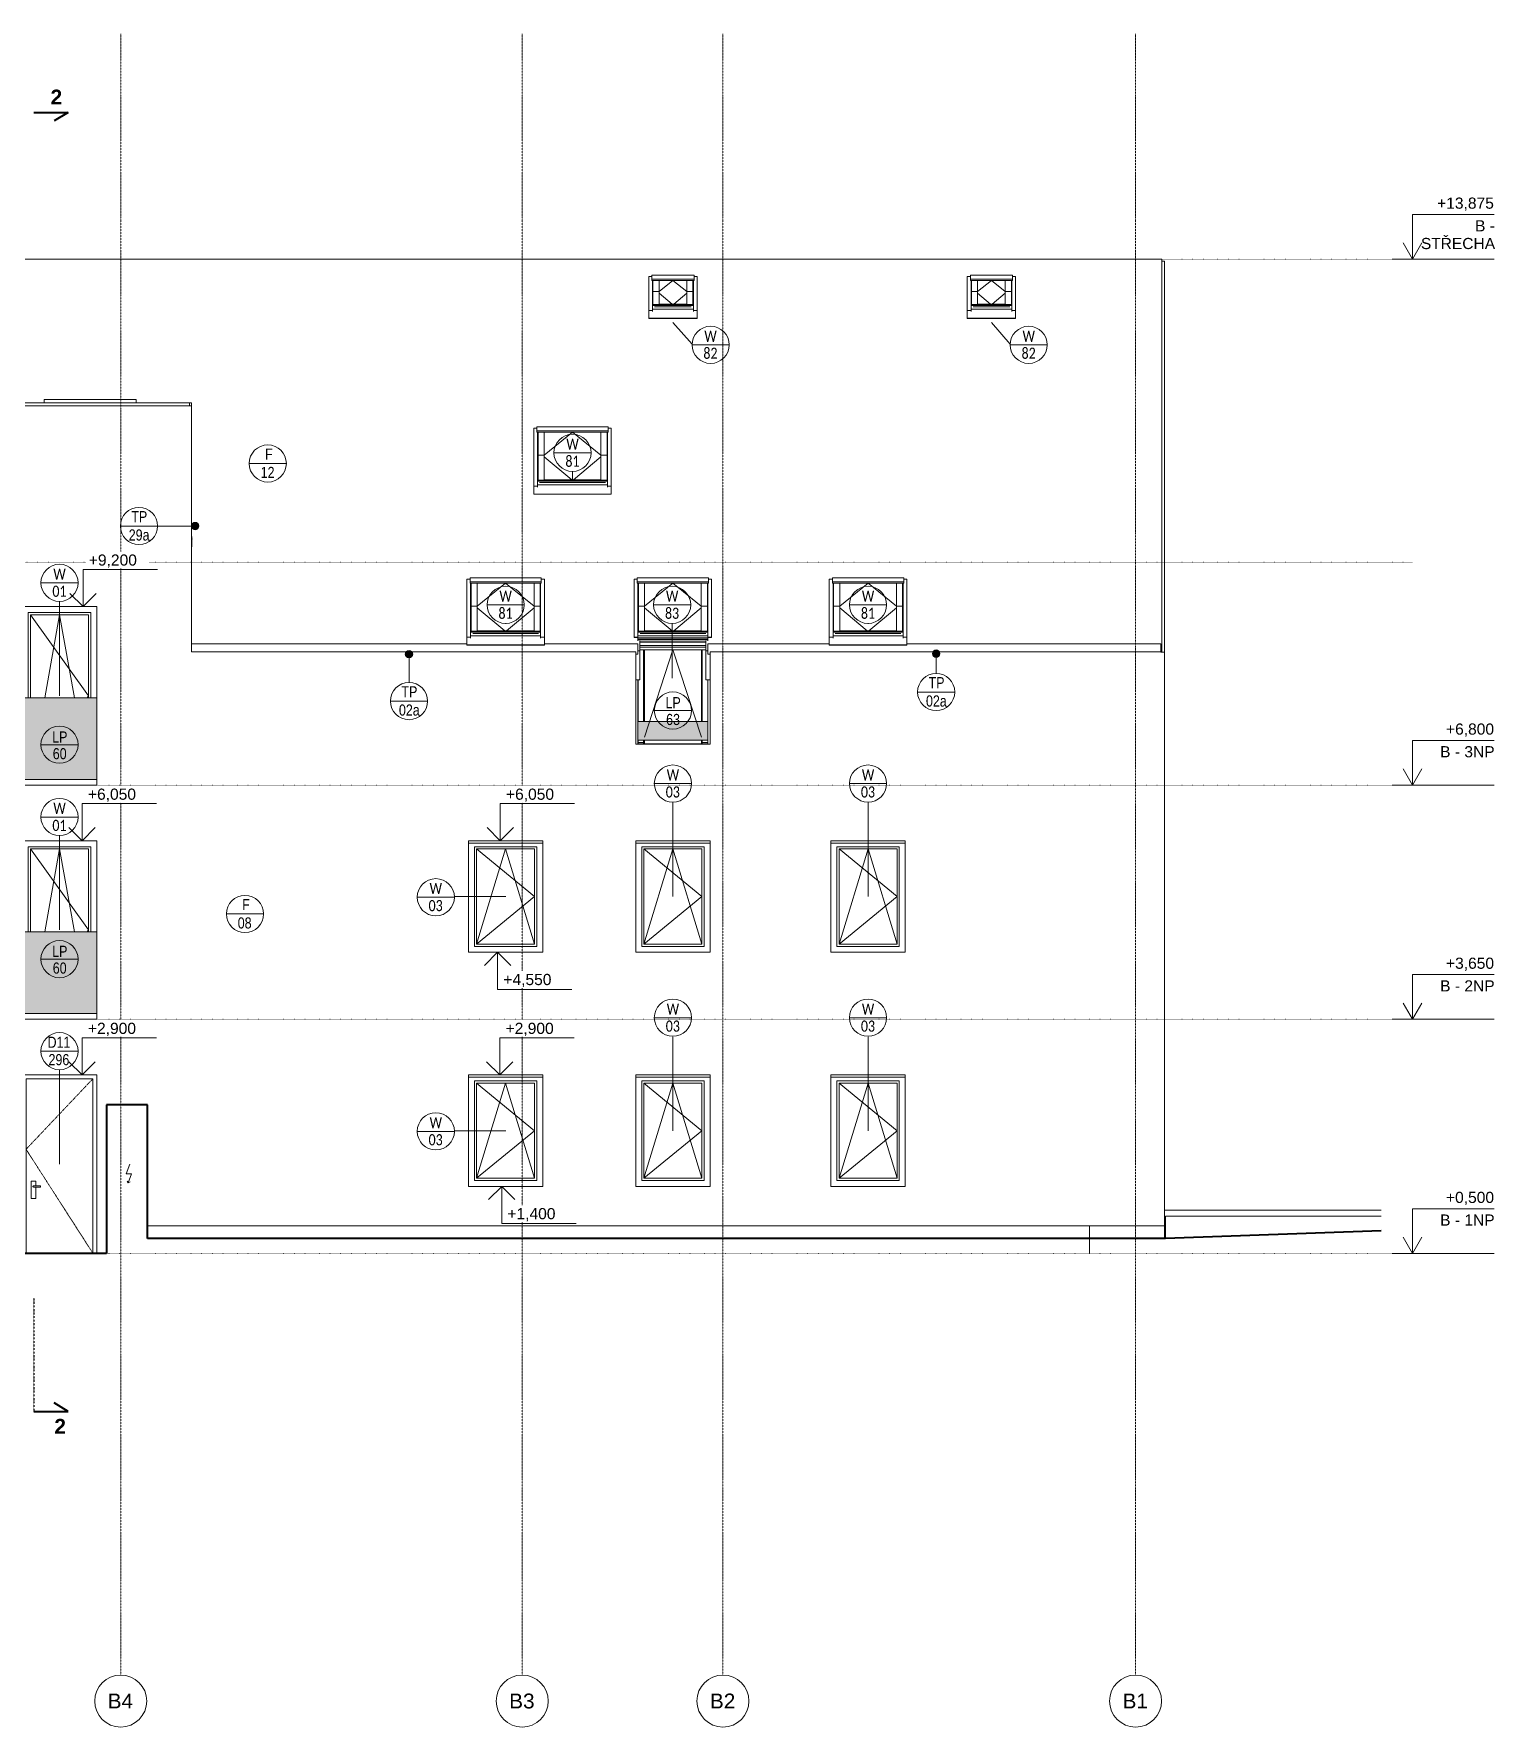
# Model space of a CAD drawing. Header units: millimetres. Extents: x -10201 to 227333, y -5874 to 72638.
# Drawn here: x 78796 to 98450, y -5873 to 16905 of the extents above; entities that cross this region are included whole.
import ezdxf

# ---------------------------------------------------------------- set-up
doc = ezdxf.new("R2010")
doc.units = ezdxf.units.MM
for name, pattern in [('HA_Dash_2mm-S1mm', [2, 1, -1]), ('HA_Dash_3mm-S1mm', [3, 2, -1]), ('HA_DashDot_10mm-S3mm', [10, 4, -3, 0, -3]), ('HA_DashDot_4mm-S1mm', [4, 2, -1, 0, -1]), ('HA_Dot-S4mm', [4, 0, -4])]:
    doc.linetypes.add(name, pattern=pattern)
for name, color, linetype, lineweight in [('A-DETL-____-THIN', 9, 'Continuous', 9), ('A-DETL-____-WIDE', 9, 'Continuous', 40), ('A-DOOR-____-IDEN', 9, 'Continuous', 9), ('A-DOOR-____-OTLN', 9, 'Continuous', 9), ('A-DOOR-FRAM-OTLN', 9, 'Continuous', 9), ('A-FLOR-____-OTLN', 9, 'Continuous', 9), ('A-FLOR-____-OVHD', 9, 'HA_DashDot_4mm-S1mm', 25), ('A-FLOR-HRAL-IDEN', 9, 'Continuous', 9), ('A-FLOR-HRAL-OTLN', 9, 'Continuous', 9), ('A-FLOR-LEVL-OTLN', 9, 'Continuous', 9), ('A-GENM-____-IDEN', 9, 'Continuous', 9), ('A-GENM-____-MCUT', 9, 'HA_Dash_3mm-S1mm', 25), ('A-GENM-____-OTLN', 9, 'Continuous', 9), ('A-GLAZ-____-IDEN', 9, 'Continuous', 9), ('A-GLAZ-____-OTLN', 9, 'Continuous', 5), ('A-ROOF-____-OTLN', 9, 'Continuous', 9), ('A-WALL-____-OTLN', 9, 'Continuous', 9), ('G-____-____-DIMS', 9, 'Continuous', 5), ('G-____-____-TEXT', 9, 'Continuous', 5), ('I-WALL-____-OTLN', 9, 'Continuous', 9), ('S-GRID-____-IDEN', 9, 'Continuous', 9), ('S-GRID-____-OTLN', 9, 'Continuous', 5)]:
    doc.layers.add(name, color=color, linetype=linetype, lineweight=lineweight)
doc.styles.add('Arial', font='arial.ttf', dxfattribs={"height": 200})
doc.styles.add('Arial_1', font='arial.ttf', dxfattribs={"height": 150})
doc.styles.add('Arial_2', font='arial.ttf', dxfattribs={"width": 0.8, "height": 150})
doc.styles.add('Arial_B', font='arialbd.ttf', dxfattribs={"height": 200})
doc.styles.add('Calibri', font='calibri.ttf', dxfattribs={"width": 0.8, "height": 150})

# ---------------------------------------------------------------- blocks, each defined once
blk = doc.blocks.new('HA_WD_SinglePanel - 1000x1500-1670803-B_pohled severní_DPS pohled')
at = {"layer": 'A-GLAZ-____-OTLN', "color": 250}
for p, q in [((2459, 1480), (2459, 2820)), ((2459, 2820), (3299, 2820)), ((2489, 2790), (2489, 1510)), ((2489, 2790), (3269, 2790)), ((2489, 1510), (2879, 2790)), ((2489, 2790), (3269, 2150)), ((2879, 2790), (3269, 1510)), ((3269, 1510), (3269, 2790)), ((3299, 2820), (3299, 1480)), ((3269, 2150), (2489, 1510)), ((3299, 1480), (2459, 1480)), ((2489, 1510), (3269, 1510))]:
    blk.add_line(p, q, dxfattribs=at)
blk = doc.blocks.new('HA_WD_SinglePanel - 1000x2400-V30-B_pohled severní_DPS pohled')
at = {"layer": 'A-GLAZ-____-OTLN', "color": 250}
for p, q in [((-8416, 4825), (-8416, 5970)), ((-8416, 5970), (-7576, 5970)), ((-8386, 5940), (-8386, 4825)), ((-8386, 5940), (-7606, 5940)), ((-8386, 5940), (-7606, 4850)), ((-8195, 4825), (-7996, 5940)), ((-7996, 5940), (-7796, 4825)), ((-7606, 4825), (-7606, 5940)), ((-7576, 5970), (-7576, 4825)), ((-7606, 4850), (-7624, 4825))]:
    blk.add_line(p, q, dxfattribs=at)
blk = doc.blocks.new('Roof-Windows_VELUX_VFE - VFE size 940x1370 _PK38__31_36-1806635-B_pohled severní_DPS pohled')
at = {"layer": 'A-GLAZ-____-OTLN', "color": 250}
for p, q in [((-216, 8779), (-216, 8781)), ((-216, 8769), (-216, 8779)), ((724, 8779), (-216, 8779)), ((-216, 8757), (-216, 8763)), ((724, 8763), (-216, 8763)), ((-216, 8754), (-216, 8757)), ((724, 8757), (-216, 8757)), ((-216, 8742), (-216, 8754)), ((724, 8754), (-216, 8754)), ((698, 8728), (-189, 8728)), ((698, 8726), (-189, 8726)), ((-189, 8724), (698, 8724)), ((698, 8676), (-189, 8676)), ((724, 8781), (724, 8779)), ((724, 8779), (724, 8769)), ((724, 8763), (724, 8757)), ((724, 8757), (724, 8754)), ((724, 8754), (724, 8742)), ((-189, 8654), (698, 8654)), ((-189, 8621), (698, 8621)), ((-140, 8621), (-140, 7654)), ((-129, 8621), (-129, 7654)), ((-129, 7445), (254, 8617)), ((638, 8617), (-129, 8617)), ((254, 8617), (638, 7445)), ((638, 7654), (638, 8621)), ((648, 7654), (648, 8621)), ((-215, 7654), (-215, 8217)), ((723, 8217), (723, 7654)), ((-215, 7374), (-215, 7404)), ((-215, 7374), (-215, 7354)), ((-140, 7374), (-215, 7374)), ((-140, 7404), (-140, 7374)), ((-140, 7374), (-140, 7354)), ((-129, 7404), (-129, 7354)), ((-129, 7356), (638, 7356)), ((638, 7354), (638, 7404)), ((648, 7374), (648, 7404)), ((648, 7374), (648, 7354)), ((723, 7374), (648, 7374)), ((723, 7404), (723, 7374)), ((723, 7374), (723, 7354))]:
    blk.add_line(p, q, dxfattribs=at)
blk = doc.blocks.new('Railing - Railing-1636953-B_pohled severní_DPS pohled')
at = {"layer": 'A-FLOR-HRAL-OTLN'}
blk.add_hatch(color=256, dxfattribs=at).paths.add_polyline_path([(-8496, 3725), (-7496, 3725), (-7496, 4825), (-8496, 4825), (-8496, 4020)])
at = {"layer": 'A-FLOR-HRAL-OTLN', "color": 7}
for p, q in [((-8496, 4825), (-7496, 4825)), ((-8496, 3725), (-7496, 3725))]:
    blk.add_line(p, q, dxfattribs=at)
blk = doc.blocks.new('Railing - Railing-1637688-B_pohled severní_DPS pohled')
at = {"layer": 'A-FLOR-HRAL-OTLN'}
blk.add_hatch(color=256, dxfattribs=at).paths.add_polyline_path([(-8496, 6875), (-7496, 6875), (-7496, 7975), (-8496, 7975), (-8496, 6917)])
at = {"layer": 'A-FLOR-HRAL-OTLN', "color": 7}
for p, q in [((-8496, 7975), (-7496, 7975)), ((-8496, 6875), (-7496, 6875))]:
    blk.add_line(p, q, dxfattribs=at)
blk = doc.blocks.new('Roof-Windows_VELUX_GLL_1061 - CK02-1808666-B_pohled severní_DPS pohled')
at = {"layer": 'A-GLAZ-____-OTLN', "color": 250}
for p, q in [((-19201, 13640), (-19243, 13640)), ((-19243, 13640), (-19243, 13183)), ((-18635, 13659), (-19201, 13659)), ((-19201, 13659), (-19201, 13606)), ((-18635, 13606), (-19201, 13606)), ((-19201, 13606), (-19201, 13588)), ((-19201, 13588), (-18635, 13588)), ((-19193, 13588), (-19193, 13269)), ((-19187, 13588), (-19187, 13438)), ((-19104, 13438), (-19104, 13588)), ((-18733, 13587), (-19104, 13587)), ((-19104, 13439), (-18918, 13587)), ((-18733, 13439), (-18918, 13587)), ((-18733, 13588), (-18733, 13438)), ((-18650, 13438), (-18650, 13588)), ((-18643, 13588), (-18643, 13269)), ((-18635, 13606), (-18635, 13659)), ((-18593, 13640), (-18635, 13640)), ((-18635, 13588), (-18635, 13606)), ((-18593, 13183), (-18593, 13640)), ((-19193, 13265), (-19193, 13269)), ((-19187, 13269), (-19193, 13269)), ((-19193, 13261), (-19193, 13265)), ((-19193, 13252), (-19193, 13261)), ((-18643, 13261), (-19193, 13261)), ((-19193, 13237), (-19193, 13252)), ((-18643, 13252), (-19193, 13252)), ((-19193, 13237), (-19193, 13229)), ((-19193, 13205), (-19193, 13229)), ((-19187, 13438), (-19104, 13438)), ((-19187, 13264), (-19187, 13438)), ((-19104, 13438), (-19187, 13438)), ((-19104, 13264), (-19187, 13264)), ((-19104, 13263), (-19187, 13263)), ((-19160, 13237), (-19160, 13229)), ((-19160, 13233), (-18676, 13233)), ((-19104, 13264), (-19104, 13438)), ((-18930, 13269), (-19104, 13416)), ((-18733, 13269), (-19104, 13269)), ((-18907, 13269), (-18733, 13416)), ((-18733, 13438), (-18650, 13438)), ((-18733, 13438), (-18733, 13264)), ((-18650, 13438), (-18733, 13438)), ((-18650, 13264), (-18733, 13264)), ((-18650, 13263), (-18733, 13263)), ((-18676, 13237), (-18676, 13229)), ((-18650, 13438), (-18650, 13264)), ((-18643, 13269), (-18650, 13269)), ((-18643, 13269), (-18643, 13265)), ((-18643, 13265), (-18643, 13261)), ((-18643, 13261), (-18643, 13252)), ((-18643, 13252), (-18643, 13237)), ((-18643, 13237), (-18643, 13229)), ((-18643, 13229), (-18643, 13205)), ((-19243, 13183), (-19193, 13183)), ((-19193, 13183), (-19243, 13183)), ((-19243, 13183), (-19243, 13079)), ((-19243, 13079), (-18593, 13079)), ((-19243, 13074), (-19243, 13079)), ((-18593, 13074), (-19243, 13074)), ((-19193, 13200), (-19193, 13205)), ((-19193, 13200), (-18643, 13200)), ((-19193, 13169), (-19193, 13200)), ((-18643, 13205), (-18643, 13200)), ((-18643, 13200), (-18643, 13169)), ((-18643, 13183), (-18593, 13183)), ((-18593, 13183), (-18643, 13183)), ((-18593, 13079), (-18593, 13183)), ((-18593, 13079), (-18593, 13074))]:
    blk.add_line(p, q, dxfattribs=at)
blk = doc.blocks.new('Roof-Windows_VELUX_GLL_1061 - PK08-1808992-B_pohled severní_DPS pohled')
at = {"layer": 'A-GLAZ-____-OTLN', "color": 250}
for p, q in [((-12187, 11618), (-13145, 11618)), ((-13145, 11618), (-13145, 11565)), ((-12187, 11565), (-12187, 11618)), ((-13145, 11599), (-13187, 11599)), ((-13187, 11599), (-13187, 10819)), ((-12187, 11565), (-13145, 11565)), ((-13145, 11565), (-13145, 11547)), ((-13145, 11547), (-12187, 11547)), ((-13137, 11547), (-13137, 10905)), ((-13130, 11547), (-13130, 11236)), ((-13047, 11236), (-13047, 11547)), ((-12284, 11546), (-13047, 11546)), ((-13047, 11237), (-12666, 11546)), ((-12284, 11237), (-12666, 11546)), ((-12284, 11547), (-12284, 11236)), ((-12201, 11236), (-12201, 11547)), ((-12195, 11547), (-12195, 10905)), ((-12145, 11599), (-12187, 11599)), ((-12187, 11547), (-12187, 11565)), ((-12145, 10819), (-12145, 11599)), ((-13130, 11236), (-13047, 11236)), ((-13130, 10901), (-13130, 11236)), ((-13047, 11236), (-13130, 11236)), ((-13047, 10901), (-13047, 11236)), ((-12677, 10905), (-13047, 11214)), ((-12654, 10905), (-12284, 11214)), ((-12284, 11236), (-12201, 11236)), ((-12284, 11236), (-12284, 10901)), ((-12201, 11236), (-12284, 11236)), ((-12201, 11236), (-12201, 10901)), ((-13187, 10819), (-13137, 10819)), ((-13137, 10819), (-13187, 10819)), ((-13187, 10819), (-13187, 10715)), ((-13187, 10715), (-12145, 10715)), ((-13187, 10711), (-13187, 10715)), ((-12145, 10711), (-13187, 10711)), ((-13137, 10901), (-13137, 10905)), ((-13130, 10905), (-13137, 10905)), ((-13137, 10898), (-13137, 10901)), ((-13137, 10889), (-13137, 10898)), ((-12195, 10898), (-13137, 10898)), ((-13137, 10873), (-13137, 10889)), ((-12195, 10889), (-13137, 10889)), ((-13137, 10873), (-13137, 10865)), ((-13137, 10842), (-13137, 10866)), ((-13137, 10837), (-13137, 10842)), ((-13137, 10837), (-12195, 10837)), ((-13137, 10806), (-13137, 10837)), ((-13047, 10901), (-13130, 10901)), ((-13047, 10900), (-13130, 10900)), ((-13104, 10873), (-13104, 10865)), ((-13104, 10870), (-12228, 10870)), ((-12284, 10905), (-13047, 10905)), ((-12201, 10901), (-12284, 10901)), ((-12201, 10900), (-12284, 10900)), ((-12228, 10873), (-12228, 10865)), ((-12195, 10905), (-12201, 10905)), ((-12195, 10905), (-12195, 10901)), ((-12195, 10901), (-12195, 10898)), ((-12195, 10898), (-12195, 10889)), ((-12195, 10889), (-12195, 10873)), ((-12195, 10873), (-12195, 10865)), ((-12195, 10866), (-12195, 10842)), ((-12195, 10842), (-12195, 10837)), ((-12195, 10837), (-12195, 10806)), ((-12195, 10819), (-12145, 10819)), ((-12145, 10819), (-12195, 10819)), ((-12145, 10715), (-12145, 10819)), ((-12145, 10715), (-12145, 10711))]:
    blk.add_line(p, q, dxfattribs=at)
blk = doc.blocks.new('Roof-Windows_VELUX_GLL_1061 - PK08-V32-B_pohled severní_DPS pohled')
at = {"layer": 'A-GLAZ-____-OTLN', "color": 250}
for p, q in [((-12825, 9568), (-12867, 9568)), ((-12867, 9568), (-12867, 8789)), ((-11867, 9587), (-12825, 9587)), ((-12825, 9587), (-12825, 9535)), ((-11867, 9535), (-11867, 9587)), ((-11825, 9568), (-11867, 9568)), ((-11825, 8789), (-11825, 9568)), ((-11867, 9535), (-12825, 9535)), ((-12825, 9535), (-12825, 9517)), ((-12825, 9517), (-11867, 9517)), ((-12817, 9517), (-12817, 8875)), ((-12810, 9517), (-12810, 9205)), ((-12727, 9205), (-12727, 9517)), ((-11964, 9516), (-12727, 9516)), ((-12727, 9207), (-12346, 9516)), ((-11964, 9207), (-12346, 9516)), ((-11964, 9517), (-11964, 9205)), ((-11881, 9205), (-11881, 9517)), ((-11875, 9517), (-11875, 8875)), ((-11867, 9517), (-11867, 9535)), ((-12810, 9205), (-12727, 9205)), ((-12810, 8870), (-12810, 9205)), ((-12727, 9205), (-12810, 9205)), ((-12727, 8870), (-12727, 9205)), ((-12357, 8875), (-12727, 9183)), ((-12334, 8875), (-11964, 9183)), ((-11964, 9205), (-11881, 9205)), ((-11964, 9205), (-11964, 8870)), ((-11881, 9205), (-11964, 9205)), ((-11881, 9205), (-11881, 8870)), ((-12867, 8789), (-12817, 8789)), ((-12817, 8789), (-12867, 8789)), ((-12867, 8789), (-12867, 8685)), ((-12867, 8685), (-11825, 8685)), ((-12867, 8680), (-12867, 8685)), ((-11825, 8680), (-12867, 8680)), ((-12817, 8871), (-12817, 8875)), ((-12810, 8875), (-12817, 8875)), ((-12817, 8867), (-12817, 8871)), ((-12817, 8858), (-12817, 8867)), ((-11875, 8867), (-12817, 8867)), ((-12817, 8843), (-12817, 8858)), ((-11875, 8858), (-12817, 8858)), ((-12817, 8843), (-12817, 8835)), ((-12817, 8811), (-12817, 8835)), ((-12817, 8806), (-12817, 8811)), ((-12817, 8806), (-11875, 8806)), ((-12817, 8775), (-12817, 8806)), ((-12727, 8870), (-12810, 8870)), ((-12727, 8869), (-12810, 8869)), ((-12784, 8843), (-12784, 8835)), ((-12784, 8839), (-11908, 8839)), ((-11964, 8875), (-12727, 8875)), ((-11881, 8870), (-11964, 8870)), ((-11881, 8869), (-11964, 8869)), ((-11908, 8843), (-11908, 8835)), ((-11875, 8875), (-11881, 8875)), ((-11875, 8875), (-11875, 8871)), ((-11875, 8871), (-11875, 8867)), ((-11875, 8867), (-11875, 8858)), ((-11875, 8858), (-11875, 8843)), ((-11875, 8843), (-11875, 8835)), ((-11875, 8835), (-11875, 8811)), ((-11875, 8811), (-11875, 8806)), ((-11875, 8806), (-11875, 8775)), ((-11875, 8789), (-11825, 8789)), ((-11825, 8789), (-11875, 8789)), ((-11825, 8685), (-11825, 8789)), ((-11825, 8685), (-11825, 8680))]:
    blk.add_line(p, q, dxfattribs=at)
blk = doc.blocks.new('Roof-Windows_VELUX_GLL_1061 - PK08-1808487-B_pohled severní_DPS pohled')
at = {"layer": 'A-GLAZ-____-OTLN', "color": 250}
for p, q in [((-17750, 9568), (-17792, 9568)), ((-17792, 9568), (-17792, 8789)), ((-16792, 9587), (-17750, 9587)), ((-17750, 9587), (-17750, 9535)), ((-16792, 9535), (-16792, 9587)), ((-16750, 9568), (-16792, 9568)), ((-16750, 8789), (-16750, 9568)), ((-16792, 9535), (-17750, 9535)), ((-17750, 9535), (-17750, 9517)), ((-17750, 9517), (-16792, 9517)), ((-17742, 9517), (-17742, 8875)), ((-17735, 9517), (-17735, 9205)), ((-17652, 9205), (-17652, 9517)), ((-16889, 9516), (-17652, 9516)), ((-17652, 9207), (-17271, 9516)), ((-16889, 9207), (-17271, 9516)), ((-16889, 9517), (-16889, 9205)), ((-16806, 9205), (-16806, 9517)), ((-16800, 9517), (-16800, 8875)), ((-16792, 9517), (-16792, 9535)), ((-17735, 9205), (-17652, 9205)), ((-17735, 8870), (-17735, 9205)), ((-17652, 9205), (-17735, 9205)), ((-17652, 8870), (-17652, 9205)), ((-17282, 8875), (-17651, 9183)), ((-17259, 8875), (-16890, 9183)), ((-16889, 9205), (-16806, 9205)), ((-16889, 9205), (-16889, 8870)), ((-16806, 9205), (-16889, 9205)), ((-16806, 9205), (-16806, 8870)), ((-17792, 8789), (-17742, 8789)), ((-17742, 8789), (-17792, 8789)), ((-17792, 8789), (-17792, 8685)), ((-17792, 8685), (-16750, 8685)), ((-17792, 8680), (-17792, 8685)), ((-16750, 8680), (-17792, 8680)), ((-17742, 8871), (-17742, 8875)), ((-17735, 8875), (-17742, 8875)), ((-17742, 8867), (-17742, 8871)), ((-17742, 8858), (-17742, 8867)), ((-16800, 8867), (-17742, 8867)), ((-17742, 8843), (-17742, 8858)), ((-16800, 8858), (-17742, 8858)), ((-17742, 8843), (-17742, 8835)), ((-17742, 8811), (-17742, 8835)), ((-17742, 8806), (-17742, 8811)), ((-17742, 8806), (-16800, 8806)), ((-17742, 8775), (-17742, 8806)), ((-17652, 8870), (-17735, 8870)), ((-17652, 8869), (-17735, 8869)), ((-17709, 8843), (-17709, 8835)), ((-17709, 8839), (-16833, 8839)), ((-16889, 8875), (-17652, 8875)), ((-16806, 8870), (-16889, 8870)), ((-16806, 8869), (-16889, 8869)), ((-16833, 8843), (-16833, 8835)), ((-16800, 8875), (-16806, 8875)), ((-16800, 8875), (-16800, 8871)), ((-16800, 8871), (-16800, 8867)), ((-16800, 8867), (-16800, 8858)), ((-16800, 8858), (-16800, 8843)), ((-16800, 8843), (-16800, 8835)), ((-16800, 8835), (-16800, 8811)), ((-16800, 8811), (-16800, 8806)), ((-16800, 8806), (-16800, 8775)), ((-16800, 8789), (-16750, 8789)), ((-16750, 8789), (-16800, 8789)), ((-16750, 8685), (-16750, 8789)), ((-16750, 8685), (-16750, 8680))]:
    blk.add_line(p, q, dxfattribs=at)
blk = doc.blocks.new('HA_DR_Single_Swing_Solid_ButtFrame - In_FAS_900x2350_Unik-2005942-B_pohled severní_DPS pohled')
at = {"layer": 'A-DOOR-____-OTLN', "color": 250, "linetype": 'HA_Dash_2mm-S1mm', "lineweight": 5}
for p, q in [((-7546, 2850), (-8446, 1900)), ((-8446, 1900), (-7546, 500))]:
    blk.add_line(p, q, dxfattribs=at)
at = {"layer": 'A-DOOR-____-OTLN', "color": 7}
for p, q in [((-7546, 2850), (-8446, 2850)), ((-8446, 2850), (-8446, 500)), ((-7546, 500), (-7546, 2850)), ((-8376, 1470), (-8376, 1240)), ((-8316, 1470), (-8376, 1470)), ((-8251, 1407), (-8346, 1407)), ((-8346, 1392), (-8251, 1392)), ((-8316, 1407), (-8316, 1470)), ((-8316, 1240), (-8316, 1393)), ((-8251, 1407), (-8251, 1400)), ((-8251, 1400), (-8251, 1392)), ((-8376, 1240), (-8316, 1240))]:
    blk.add_line(p, q, dxfattribs=at)
for points, knots in [([(-8353, 1400), (-8353, 1401), (-8353, 1402), (-8353, 1403), (-8352, 1404), (-8352, 1404), (-8351, 1405), (-8351, 1405), (-8350, 1406), (-8350, 1406), (-8349, 1407), (-8349, 1407), (-8348, 1407), (-8348, 1407), (-8347, 1407), (-8347, 1407), (-8346, 1407), (-8346, 1407), (-8346, 1407)], [0, 0, 0, 0, 0.0833333, 0.125, 0.1666667, 0.2083333, 0.2291667, 0.25, 0.2916667, 0.3333333, 0.3541667, 0.375, 0.3958333, 0.4166667, 0.4375, 0.4583333, 0.4791667, 0.5, 0.5, 0.5, 0.5]), ([(-8346, 1392), (-8346, 1392), (-8346, 1393), (-8347, 1393), (-8347, 1393), (-8348, 1393), (-8348, 1393), (-8349, 1393), (-8349, 1393), (-8349, 1394), (-8350, 1394), (-8350, 1394), (-8351, 1395), (-8351, 1395), (-8352, 1396), (-8352, 1396), (-8353, 1397), (-8353, 1398), (-8353, 1399), (-8353, 1400)], [0.5, 0.5, 0.5, 0.5, 0.5208333, 0.5416667, 0.5625, 0.5833333, 0.6041667, 0.625, 0.6458333, 0.6666667, 0.6875, 0.7083333, 0.75, 0.7708333, 0.7916667, 0.8333333, 0.875, 0.9166667, 1, 1, 1, 1])]:
    blk.add_open_spline(points, degree=3, knots=knots, dxfattribs=at)
at = {"layer": 'A-DOOR-FRAM-OTLN', "color": 7}
for p, q in [((-8446, 500), (-8446, 2850)), ((-8446, 2850), (-7546, 2850)), ((-7546, 2850), (-7546, 500))]:
    blk.add_line(p, q, dxfattribs=at)
blk = doc.blocks.new('Roof-Windows_VELUX_GLL_1061 - PK08-1808476-B_pohled severní_DPS pohled')
at = {"layer": 'A-GLAZ-____-OTLN', "color": 250}
for p, q in [((-225, 9568), (-267, 9568)), ((-267, 9568), (-267, 8789)), ((733, 9587), (-225, 9587)), ((-225, 9587), (-225, 9535)), ((733, 9535), (733, 9587)), ((775, 9568), (733, 9568)), ((775, 8789), (775, 9568)), ((733, 9535), (-225, 9535)), ((-225, 9535), (-225, 9517)), ((-225, 9517), (733, 9517)), ((-217, 9517), (-217, 8875)), ((-210, 9517), (-210, 9205)), ((-127, 9205), (-127, 9517)), ((636, 9516), (-127, 9516)), ((-127, 9207), (254, 9516)), ((636, 9207), (254, 9516)), ((636, 9517), (636, 9205)), ((719, 9205), (719, 9517)), ((725, 9517), (725, 8875)), ((733, 9517), (733, 9535)), ((-210, 9205), (-127, 9205)), ((-210, 8870), (-210, 9205)), ((-127, 9205), (-210, 9205)), ((-127, 8870), (-127, 9205)), ((243, 8875), (-127, 9183)), ((266, 8875), (636, 9183)), ((636, 9205), (719, 9205)), ((636, 9205), (636, 8870)), ((719, 9205), (636, 9205)), ((719, 9205), (719, 8870)), ((-267, 8789), (-217, 8789)), ((-267, 8784), (-267, 8789)), ((-217, 8784), (-267, 8784)), ((-217, 8871), (-217, 8875)), ((-210, 8875), (-217, 8875)), ((-217, 8867), (-217, 8871)), ((-217, 8858), (-217, 8867)), ((725, 8867), (-217, 8867)), ((-217, 8843), (-217, 8858)), ((725, 8858), (-217, 8858)), ((-217, 8843), (-217, 8835)), ((-217, 8811), (-217, 8835)), ((-217, 8806), (-217, 8811)), ((-217, 8806), (725, 8806)), ((-217, 8772), (-217, 8806)), ((-127, 8870), (-210, 8870)), ((-127, 8869), (-210, 8869)), ((-184, 8843), (-184, 8835)), ((-184, 8839), (692, 8839)), ((636, 8875), (-127, 8875)), ((719, 8870), (636, 8870)), ((719, 8869), (636, 8869)), ((692, 8843), (692, 8835)), ((725, 8875), (719, 8875)), ((725, 8875), (725, 8871)), ((725, 8871), (725, 8867)), ((725, 8867), (725, 8858)), ((725, 8858), (725, 8843)), ((725, 8843), (725, 8835)), ((725, 8835), (725, 8811)), ((725, 8811), (725, 8806)), ((725, 8806), (725, 8772)), ((725, 8789), (775, 8789)), ((775, 8784), (725, 8784)), ((775, 8789), (775, 8784))]:
    blk.add_line(p, q, dxfattribs=at)
blk = doc.blocks.new('HA_GM_Generic Box - VRV Jednotka-1821098-B_pohled severní_DPS pohled')
at = {"layer": 'A-GENM-____-OTLN', "color": 7}
for p, q in [((-8203, 11985), (-6963, 11985)), ((-8203, 11940), (-8203, 11985)), ((-6963, 11985), (-6963, 11940))]:
    blk.add_line(p, q, dxfattribs=at)
blk = doc.blocks.new('Railing - Railing-1879853-B_pohled severní_DPS pohled')
at = {"layer": 'A-FLOR-HRAL-OTLN'}
blk.add_hatch(color=256, dxfattribs=at).paths.add_polyline_path([(216, 7404), (724, 7404), (724, 7654), (-216, 7654), (-216, 7404)])
at = {"layer": 'A-FLOR-HRAL-OTLN', "color": 7}
for p, q in [((-216, 7654), (724, 7654)), ((-216, 7404), (724, 7404))]:
    blk.add_line(p, q, dxfattribs=at)
blk = doc.blocks.new('TB_Porotherm KPVarioUNI_1250mm - TB_Porotherm KPVarioUNI_1250mm-1944691-B_pohled severní_DPS pohled')
at = {"layer": 'A-GENM-____-OTLN', "color": 7}
blk.add_line((3379, 2870), (2379, 2870), dxfattribs=at)
blk = doc.blocks.new('HA_GM_Opening_Circle_WallBased - Default-2130435-B_pohled severní_DPS pohled')
at = {"layer": 'A-GENM-____-MCUT', "color": 10}
for p, q in [((-6218, 10145), (-6219, 10145)), ((-6218, 10145), (-6219, 10145)), ((-6218, 10110), (-6218, 10145))]:
    blk.add_line(p, q, dxfattribs=at)
blk = doc.blocks.new('HA_GM_Opening_Circle_WallBased - Default-2130563-B_pohled severní_DPS pohled')
at = {"layer": 'A-GENM-____-MCUT', "color": 10}
for p, q in [((-6216, 10110), (-6219, 10110)), ((-6216, 10110), (-6219, 10109)), ((-6216, 10000), (-6216, 10110)), ((-6216, 10000), (-6219, 10001)), ((-6219, 10000), (-6216, 10000))]:
    blk.add_line(p, q, dxfattribs=at)
blk = doc.blocks.new('185-01_OBJEKT B_Central_rvt-3-B_pohled severní_DPS pohled')
at = {"layer": 'A-ROOF-____-OTLN', "color": 7}
for p, q in [((6829, 13875), (-21161, 13875)), ((6829, 13875), (6829, 8607)), ((-6219, 8701), (-2517, 8701)), ((-1475, 8701), (-216, 8701)), ((-216, 8701), (-216, 8607)), ((-189, 8763), (-189, 8769)), ((-189, 8607), (-189, 8742)), ((698, 8769), (698, 8763)), ((698, 8742), (698, 8607)), ((725, 8607), (725, 8701)), ((725, 8701), (2358, 8701)), ((3400, 8701), (6819, 8701)), ((6819, 8701), (6819, 8607)), ((-216, 8562), (-246, 8562)), ((-216, 8607), (-189, 8607)), ((-216, 8607), (-216, 8562)), ((-189, 8217), (-189, 8607)), ((698, 8607), (725, 8607)), ((698, 8607), (698, 8217)), ((725, 8562), (725, 8607)), ((754, 8562), (725, 8562)), ((6819, 8607), (6829, 8607)), ((6819, 8607), (6819, 8592)), ((6829, 8607), (6829, 8592)), ((-246, 8217), (-189, 8217)), ((698, 8217), (754, 8217))]:
    blk.add_line(p, q, dxfattribs=at)
at = {"layer": 'A-WALL-____-OTLN', "color": 7}
for p, q in [((6864, 13847), (6829, 13847)), ((6864, 13847), (6864, 8586)), ((-6219, 11903), (-11556, 11903)), ((-6449, 11940), (-11326, 11940)), ((-6249, 11940), (-6449, 11940)), ((-6249, 11940), (-6219, 11940)), ((-6249, 11940), (-6249, 11903)), ((-6249, 11940), (-6249, 11903)), ((-6219, 11940), (-6219, 11903)), ((-6219, 8592), (-6219, 11903)), ((-8496, 9200), (-7496, 9200)), ((-7496, 9200), (-7496, 6800)), ((-246, 8592), (-6219, 8592)), ((-246, 7350), (-246, 8592)), ((6819, 8592), (754, 8592)), ((754, 8592), (754, 7350)), ((6819, 8586), (6819, 8592)), ((6864, 8586), (6819, 8586)), ((6864, 8586), (6864, 700)), ((-216, 7354), (-216, 8217)), ((724, 8217), (724, 7354)), ((754, 7350), (-246, 7350)), ((-189, 7354), (-216, 7354)), ((697, 7354), (-189, 7354)), ((724, 7354), (697, 7354)), ((-7496, 6800), (-8496, 6800)), ((-8496, 6050), (-7496, 6050)), ((-7496, 6050), (-7496, 3650)), ((-2496, 4550), (-2496, 6050)), ((-2496, 6050), (-1496, 6050)), ((-1496, 6050), (-1496, 4550)), ((-246, 4550), (-246, 6050)), ((-246, 6050), (754, 6050)), ((754, 6050), (754, 4550)), ((2379, 4550), (2379, 6050)), ((2379, 6050), (3379, 6050)), ((3379, 6050), (3379, 4550)), ((-1496, 4550), (-2496, 4550)), ((754, 4550), (-246, 4550)), ((3379, 4550), (2379, 4550)), ((-7496, 3650), (-8496, 3650)), ((-8496, 2900), (-7496, 2900)), ((-7496, 2900), (-7496, 500)), ((-2496, 1400), (-2496, 2900)), ((-2496, 2900), (-1496, 2900)), ((-1496, 2900), (-1496, 1400)), ((-246, 1400), (-246, 2900)), ((-246, 2900), (754, 2900)), ((754, 2900), (754, 1400)), ((2379, 1400), (2379, 2900)), ((2379, 2900), (3379, 2900)), ((3379, 2900), (3379, 1400)), ((-1496, 1400), (-2496, 1400)), ((754, 1400), (-246, 1400)), ((3379, 1400), (2379, 1400))]:
    blk.add_line(p, q, dxfattribs=at)
at = {"layer": 'A-DOOR-____-OTLN', "lineweight": 9}
blk.add_blockref('HA_DR_Single_Swing_Solid_ButtFrame - In_FAS_900x2350_Unik-2005942-B_pohled severní_DPS pohled', (0, 0), dxfattribs=at)
at = {"layer": 'A-FLOR-HRAL-OTLN', "lineweight": 9}
for name in ['Railing - Railing-1637688-B_pohled severní_DPS pohled', 'Railing - Railing-1879853-B_pohled severní_DPS pohled', 'Railing - Railing-1636953-B_pohled severní_DPS pohled']:
    blk.add_blockref(name, (0, 0), dxfattribs=at)
at = {"layer": 'A-GENM-____-OTLN', "lineweight": 9}
for name, p in [('HA_GM_Generic Box - VRV Jednotka-1821098-B_pohled severní_DPS pohled', (0, 0)), ('HA_GM_Opening_Circle_WallBased - Default-2130435-B_pohled severní_DPS pohled', (0, 0)), ('HA_GM_Opening_Circle_WallBased - Default-2130563-B_pohled severní_DPS pohled', (0, 0)), ('TB_Porotherm KPVarioUNI_1250mm - TB_Porotherm KPVarioUNI_1250mm-1944691-B_pohled severní_DPS pohled', (-4875, 3150)), ('TB_Porotherm KPVarioUNI_1250mm - TB_Porotherm KPVarioUNI_1250mm-1944691-B_pohled severní_DPS pohled', (-2625, 3150)), ('TB_Porotherm KPVarioUNI_1250mm - TB_Porotherm KPVarioUNI_1250mm-1944691-B_pohled severní_DPS pohled', (0, 3150)), ('TB_Porotherm KPVarioUNI_1250mm - TB_Porotherm KPVarioUNI_1250mm-1944691-B_pohled severní_DPS pohled', (-4875, 0)), ('TB_Porotherm KPVarioUNI_1250mm - TB_Porotherm KPVarioUNI_1250mm-1944691-B_pohled severní_DPS pohled', (-2625, 0)), ('TB_Porotherm KPVarioUNI_1250mm - TB_Porotherm KPVarioUNI_1250mm-1944691-B_pohled severní_DPS pohled', (0, 0))]:
    blk.add_blockref(name, p, dxfattribs=at)
at = {"layer": 'A-GLAZ-____-OTLN', "lineweight": 9}
for name, p in [('Roof-Windows_VELUX_GLL_1061 - CK02-1808666-B_pohled severní_DPS pohled', (19173, 0)), ('Roof-Windows_VELUX_GLL_1061 - CK02-1808666-B_pohled severní_DPS pohled', (23457, 0)), ('Roof-Windows_VELUX_GLL_1061 - PK08-1808992-B_pohled severní_DPS pohled', (11570, 0)), ('Roof-Windows_VELUX_GLL_1061 - PK08-V32-B_pohled severní_DPS pohled', (10350, 0)), ('Roof-Windows_VELUX_GLL_1061 - PK08-1808476-B_pohled severní_DPS pohled', (0, 0)), ('Roof-Windows_VELUX_GLL_1061 - PK08-1808487-B_pohled severní_DPS pohled', (20150, 0)), ('HA_WD_SinglePanel - 1000x2400-V30-B_pohled severní_DPS pohled', (0, 3150)), ('Roof-Windows_VELUX_VFE - VFE size 940x1370 _PK38__31_36-1806635-B_pohled severní_DPS pohled', (0, 0)), ('HA_WD_SinglePanel - 1000x2400-V30-B_pohled severní_DPS pohled', (0, 0)), ('HA_WD_SinglePanel - 1000x1500-1670803-B_pohled severní_DPS pohled', (-4875, 3150)), ('HA_WD_SinglePanel - 1000x1500-1670803-B_pohled severní_DPS pohled', (-2625, 3150)), ('HA_WD_SinglePanel - 1000x1500-1670803-B_pohled severní_DPS pohled', (0, 3150)), ('HA_WD_SinglePanel - 1000x1500-1670803-B_pohled severní_DPS pohled', (-4875, 0)), ('HA_WD_SinglePanel - 1000x1500-1670803-B_pohled severní_DPS pohled', (-2625, 0)), ('HA_WD_SinglePanel - 1000x1500-1670803-B_pohled severní_DPS pohled', (0, 0))]:
    blk.add_blockref(name, p, dxfattribs=at)
blk = doc.blocks.new('Grid - Radius 3_5mm-353793-B_pohled severní_DPS pohled')
at = {"layer": 'S-GRID-____-IDEN'}
blk.add_circle((6477, -5523), 350, dxfattribs=at)
blk = doc.blocks.new('Level - Generic Level-367061-B_pohled severní_DPS pohled')
at = {"layer": 'A-FLOR-LEVL-OTLN'}
for p, q in [((11301, 1100), (10201, 1100)), ((10201, 1100), (10201, 500)), ((10201, 500), (10076, 717)), ((10201, 500), (10326, 717)), ((11301, 500), (9926, 500))]:
    blk.add_line(p, q, dxfattribs=at)
blk = doc.blocks.new('Spot Elevations - Default-792506-B_pohled severní_DPS pohled')
at = {"layer": 'G-____-____-DIMS', "lineweight": 9}
for p, q in [((-6680, 9700), (-7680, 9700)), ((-7680, 9700), (-7680, 9200)), ((-7856, 9377), (-7680, 9200)), ((-7680, 9200), (-7503, 9377))]:
    blk.add_line(p, q, dxfattribs=at)
blk = doc.blocks.new('Spot Elevations - Flipped-794089-B_pohled severní_DPS pohled')
at = {"layer": 'G-____-____-DIMS', "lineweight": 9}
for p, q in [((-19443, 2773), (-19266, 2950)), ((-19266, 2950), (-19089, 2773)), ((-19266, 2450), (-19266, 2950)), ((-18266, 2450), (-19266, 2450))]:
    blk.add_line(p, q, dxfattribs=at)
blk = doc.blocks.new('HA_TAG_WD - Type Mark-1502833-B_pohled severní_DPS pohled')
at = {"layer": 'A-GLAZ-____-IDEN'}
blk.add_line((-14856, 9218), (-14356, 9218), dxfattribs=at)
blk.add_circle((-14606, 9218), 250, dxfattribs=at)
blk = doc.blocks.new('HA_TAG_GM_Products - Generic-588599-B_pohled severní_DPS pohled')
at = {"layer": 'A-GENM-____-IDEN'}
blk.add_line((-16270, 80), (-15770, 80), dxfattribs=at)
blk.add_circle((-16020, 80), 250, dxfattribs=at)
blk = doc.blocks.new('N_Door Tag - Elevation placed_Door Tag-2142014-B_pohled severní_DPS pohled')
at = {"layer": 'A-DOOR-____-IDEN'}
blk.add_line((-8246, 3220), (-7746, 3220), dxfattribs=at)
blk.add_circle((-7996, 3220), 250, dxfattribs=at)
blk = doc.blocks.new('HA_TAG_GM_Railings - Generic-2229991-B_pohled severní_DPS pohled')
at = {"layer": 'A-FLOR-HRAL-IDEN'}
blk.add_line((-14846, 7889), (-14346, 7889), dxfattribs=at)
blk.add_circle((-14596, 7889), 250, dxfattribs=at)

msp = doc.modelspace()

# ---------------------------------------------------------------- hatches: boundary and pattern name
at = {"layer": 'A-GENM-____-IDEN'}
h = msp.add_hatch(color=256, dxfattribs=at)
edge = h.paths.add_edge_path()
edge.add_arc((80966, 10284), 50, 0, 360)
h = msp.add_hatch(color=256, dxfattribs=at)
edge = h.paths.add_edge_path()
edge.add_arc((83842, 8561), 50, 0, 360)
h = msp.add_hatch(color=256, dxfattribs=at)
edge = h.paths.add_edge_path()
edge.add_arc((90932, 8567), 50, 0, 360)

# ---------------------------------------------------------------- linework, layer by layer
at = {"layer": 'A-DETL-____-THIN'}
for p, q in [((81692, 11126), (82192, 11126)), ((81385, 5066), (81885, 5066)), ((80086, 1701), (80038, 1569)), ((80038, 1569), (80108, 1569)), ((80064, 1447), (80051, 1469)), ((80108, 1569), (80064, 1447)), ((80064, 1447), (80090, 1462)), ((80323, 870), (94017, 870)), ((92996, 500), (92996, 870))]:
    msp.add_line(p, q, dxfattribs=at)
for centre in [(81942, 11126), (81635, 5066)]:
    msp.add_circle(centre, 250, dxfattribs=at)
at = {"layer": 'A-DETL-____-WIDE'}
for p, q in [((78796, 15847), (79256, 15847)), ((79256, 15847), (79067, 15733)), ((80323, 2500), (79773, 2500)), ((79773, 2500), (79773, 500)), ((80323, 700), (80323, 2500)), ((94017, 700), (80323, 700)), ((96916, 801), (94017, 700)), ((79773, 500), (78453, 500)), ((79256, -1626), (79067, -1513)), ((78796, -1626), (79256, -1626))]:
    msp.add_line(p, q, dxfattribs=at)
at = {"layer": 'A-DOOR-____-IDEN'}
msp.add_line((79142, 1700), (79142, 2970), dxfattribs=at)
at = {"layer": 'A-FLOR-____-OTLN'}
msp.add_line((94002, 1080), (96916, 1080), dxfattribs=at)
at = {"layer": 'A-FLOR-____-OVHD'}
msp.add_line((78796, -101), (78796, -1626), dxfattribs=at)
at = {"layer": 'A-FLOR-LEVL-OTLN', "linetype": 'HA_Dot-S4mm', "lineweight": 5}
for p, q in [((60356, 13875), (97338, 13875)), ((60356, 9800), (97338, 9800)), ((60356, 6800), (97338, 6800)), ((60356, 3650), (97338, 3650)), ((60356, 500), (97338, 500))]:
    msp.add_line(p, q, dxfattribs=at)
at = {"layer": 'A-GENM-____-IDEN'}
for p, q in [((80966, 10284), (80459, 10284)), ((83842, 8561), (83842, 8179)), ((90932, 8567), (90932, 8301))]:
    msp.add_line(p, q, dxfattribs=at)
for centre in [(80966, 10284), (83842, 8561), (90932, 8567)]:
    msp.add_circle(centre, 50, dxfattribs=at)
at = {"layer": 'A-GLAZ-____-IDEN'}
for p, q in [((87392, 13022), (87648, 12731)), ((91676, 13022), (91927, 12731)), ((86042, 10901), (86042, 11015)), ((79142, 8000), (79142, 9265)), ((85142, 8974), (85142, 8970)), ((87382, 8237), (87382, 8970)), ((90017, 8974), (90017, 8970)), ((87392, 5300), (87392, 6565)), ((90017, 5300), (90017, 6565)), ((79142, 4850), (79142, 6115)), ((85142, 5300), (84452, 5300)), ((87392, 2150), (87392, 3415)), ((90017, 2150), (90017, 3415)), ((85142, 2150), (84452, 2150))]:
    msp.add_line(p, q, dxfattribs=at)
at = {"layer": 'G-____-____-DIMS', "lineweight": 9}
msp.add_line((85051, 4550), (85033, 4550), dxfattribs=at)
at = {"layer": 'I-WALL-____-OTLN'}
for p, q in [((96916, 1000), (94017, 1000)), ((94017, 1000), (94017, 700))]:
    msp.add_line(p, q, dxfattribs=at)
at = {"layer": 'S-GRID-____-OTLN', "linetype": 'HA_DashDot_10mm-S3mm', "lineweight": 9}
for p, q in [((79964, 14405), (79964, 16905)), ((85364, 14405), (85364, 16905)), ((88064, 14405), (88064, 16905)), ((93614, 14405), (93614, 16905)), ((79964, -2673), (79964, 14405)), ((85364, -2673), (85364, 14405)), ((88064, -2673), (88064, 14405)), ((93614, -2673), (93614, 14405)), ((79964, -5173), (79964, -2673)), ((85364, -5173), (85364, -2673)), ((88064, -5173), (88064, -2673)), ((93614, -5173), (93614, -2673))]:
    msp.add_line(p, q, dxfattribs=at)

# ---------------------------------------------------------------- block references
at = {"color": 10, "lineweight": 5}
msp.add_blockref('185-01_OBJEKT B_Central_rvt-3-B_pohled severní_DPS pohled', (87137, 0), dxfattribs=at)
at = {"layer": 'A-FLOR-HRAL-IDEN'}
for p in [(101987, -86), (93737, -546), (93737, -3431)]:
    msp.add_blockref('HA_TAG_GM_Railings - Generic-2229991-B_pohled severní_DPS pohled', p, dxfattribs=at)
at = {"layer": 'A-FLOR-LEVL-OTLN'}
for p in [(87137, 13375), (87137, 6300), (87137, 3150), (87137, 0)]:
    msp.add_blockref('Level - Generic Level-367061-B_pohled severní_DPS pohled', p, dxfattribs=at)
at = {"layer": 'A-GENM-____-IDEN'}
for p in [(106952, 7971), (99862, 7849)]:
    msp.add_blockref('HA_TAG_GM_Products - Generic-588599-B_pohled severní_DPS pohled', p, dxfattribs=at)
at = {"layer": 'A-GLAZ-____-IDEN'}
for p in [(102504, 3504), (106783, 3504), (100647, 2051), (99747, 6), (101987, 6), (104622, 6), (101997, -2398), (104622, -2398), (98808, -3927), (101997, -5548), (104622, -5548), (98808, -7077)]:
    msp.add_blockref('HA_TAG_WD - Type Mark-1502833-B_pohled severní_DPS pohled', p, dxfattribs=at)
at = {"layer": 'G-____-____-DIMS', "lineweight": 9}
for name, p in [('Spot Elevations - Default-792506-B_pohled severní_DPS pohled', (87137, 0)), ('Spot Elevations - Default-792506-B_pohled severní_DPS pohled', (87124, -3150)), ('Spot Elevations - Default-792506-B_pohled severní_DPS pohled', (92748, -3150)), ('Spot Elevations - Flipped-794089-B_pohled severní_DPS pohled', (104299, 1600)), ('Spot Elevations - Default-792506-B_pohled severní_DPS pohled', (87124, -6300)), ('Spot Elevations - Default-792506-B_pohled severní_DPS pohled', (92742, -6300)), ('Spot Elevations - Flipped-794089-B_pohled severní_DPS pohled', (104354, -1550))]:
    msp.add_blockref(name, p, dxfattribs=at)
at = {"layer": 'S-GRID-____-IDEN'}
for p in [(73487, 0), (78887, 0), (81587, 0), (87137, 0)]:
    msp.add_blockref('Grid - Radius 3_5mm-353793-B_pohled severní_DPS pohled', p, dxfattribs=at)

# ---------------------------------------------------------------- texts
at = {"layer": 'A-DOOR-____-IDEN', "lineweight": 5, "char_height": 150, "attachment_point": 1, "style": 'Arial_2'}
for s, insert, width in [('D11', (78980, 3415), 378.4), ('296', (78993, 3181), 346.33)]:
    msp.add_mtext(s, dxfattribs=dict(at, insert=insert, width=width))
at = {"layer": 'A-FLOR-HRAL-IDEN', "lineweight": 5, "char_height": 150, "attachment_point": 1, "style": 'Arial_2'}
for s, insert, width in [('LP', (87292, 7983), 250.13), ('63', (87300, 7757), 230.89), ('LP', (79042, 7522), 250.13), ('60', (79050, 7297), 230.89), ('LP', (79042, 4638), 250.13), ('60', (79050, 4413), 230.89)]:
    msp.add_mtext(s, dxfattribs=dict(at, insert=insert, width=width))
at = {"layer": 'A-FLOR-LEVL-OTLN', "lineweight": 5, "char_height": 150, "attachment_point": 1, "style": 'Arial_1'}
for s, insert, width in [('+13,875', (97670, 14703), 945.99), ('B -', (98180, 14398), 328.69), ('ST', (97452, 14160), 320.67), ('ŘECHA', (97717, 14160), 889.87), ('+6,800', (97789, 7628), 801.69), ('B - 3NP', (97710, 7323), 897.89), ('+3,650', (97789, 4478), 801.69), ('B - 2NP', (97710, 4173), 897.89), ('+0,500', (97789, 1328), 801.69), ('B - 1NP', (97710, 1023), 897.89)]:
    msp.add_mtext(s, dxfattribs=dict(at, insert=insert, width=width))
at = {"layer": 'A-GENM-____-IDEN', "lineweight": 5, "char_height": 150, "attachment_point": 1, "style": 'Arial_2'}
for s, insert, width in [('TP', (80107, 10485), 256.54), ('29a', (80072, 10239), 339.92), ('TP', (90830, 8252), 256.54), ('TP', (83740, 8129), 256.54), ('02a', (90795, 8006), 339.92), ('02a', (83706, 7884), 339.92)]:
    msp.add_mtext(s, dxfattribs=dict(at, insert=insert, width=width))
at = {"layer": 'A-GLAZ-____-IDEN', "lineweight": 5, "char_height": 150, "attachment_point": 1, "style": 'Calibri'}
for s, insert, width in [('\\fCalibri|b0|i0|c254|p34|;\\W.8;W', (87814, 12912), 211.65), ('\\fCalibri|b0|i0|c254|p34|;\\W.8;W', (92094, 12912), 211.65), ('82', (87801, 12684), 243.71), ('82', (92081, 12684), 243.71), ('\\fCalibri|b0|i0|c254|p34|;\\W.8;W', (85958, 11460), 211.65), ('81', (85945, 11231), 243.71), ('\\fCalibri|b0|i0|c254|p34|;\\W.8;W', (79058, 9711), 211.65), ('01', (79045, 9482), 243.71), ('\\fCalibri|b0|i0|c254|p34|;\\W.8;W', (85058, 9415), 211.65), ('\\fCalibri|b0|i0|c254|p34|;\\W.8;W', (87298, 9415), 211.65), ('\\fCalibri|b0|i0|c254|p34|;\\W.8;W', (89933, 9415), 211.65), ('81', (85045, 9186), 243.71), ('83', (87285, 9186), 243.71), ('81', (89920, 9186), 243.71), ('\\fCalibri|b0|i0|c254|p34|;\\W.8;W', (87308, 7011), 211.65), ('\\fCalibri|b0|i0|c254|p34|;\\W.8;W', (89933, 7011), 211.65), ('03', (87295, 6782), 243.71), ('03', (89920, 6782), 243.71), ('\\fCalibri|b0|i0|c254|p34|;\\W.8;W', (79058, 6561), 211.65), ('01', (79045, 6332), 243.71), ('\\fCalibri|b0|i0|c254|p34|;\\W.8;W', (84119, 5482), 211.65), ('03', (84105, 5253), 243.71), ('\\fCalibri|b0|i0|c254|p34|;\\W.8;W', (87308, 3861), 211.65), ('\\fCalibri|b0|i0|c254|p34|;\\W.8;W', (89933, 3861), 211.65), ('03', (87295, 3632), 243.71), ('03', (89920, 3632), 243.71), ('\\fCalibri|b0|i0|c254|p34|;\\W.8;W', (84119, 2332), 211.65), ('03', (84105, 2103), 243.71)]:
    msp.add_mtext(s, dxfattribs=dict(at, insert=insert, width=width))
at = {"layer": 'G-____-____-TEXT', "color": 7, "lineweight": 9, "attachment_point": 1}
for s, insert, char_height, width, style in [('\\fArial|b1|i0|c254|p34|;2', (79021, 16155), 200, 192.41, 'Arial_B'), ('\\fArial|b0|i0|c254|p34|;\\W.8;F', (81906, 11327), 150, 128.27, 'Arial_2'), ('12', (81846, 11080), 150, 230.89, 'Arial_2'), ('\\fArial|b0|i0|c254|p34|;\\W.8;F', (81598, 5267), 150, 128.27, 'Arial_2'), ('08', (81538, 5020), 150, 230.89, 'Arial_2'), ('\\fArial|b1|i0|c254|p34|;2', (79072, -1727), 200, 192.41, 'Arial_B')]:
    msp.add_mtext(s, dxfattribs=dict(at, insert=insert, char_height=char_height, width=width, style=style))
at = {"layer": 'S-GRID-____-IDEN', "lineweight": 5, "char_height": 200, "width": 424.89, "attachment_point": 1, "style": 'Arial'}
for s, insert in [('B4', (79789, -5422)), ('B3', (85189, -5422)), ('B2', (87889, -5422)), ('B1', (93439, -5422))]:
    msp.add_mtext(s, dxfattribs=dict(at, insert=insert))

# ---------------------------------------------------------------- next in the draw order: texts
at = {"layer": 'G-____-____-DIMS', "lineweight": 9, "char_height": 150, "width": 773.13, "attachment_point": 1, "line_spacing_factor": 0.941778, "style": 'Arial_1', "bg_fill": 3, "box_fill_scale": 1.25, "bg_fill_color": 256, "bg_fill_true_color": 13158600, "bg_fill_transparency": 0}
for s, insert in [('+9,200', (79535, 9902)), ('+6,050', (79523, 6752)), ('+6,050', (85146, 6752)), ('+4,550', (85111, 4259)), ('+2,900', (79523, 3602)), ('+2,900', (85141, 3602)), ('+1,400', (85165, 1109))]:
    msp.add_mtext(s, dxfattribs=dict(at, insert=insert))

# ---------------------------------------------------------------- next in the draw order: block references
at = {"layer": 'A-DOOR-____-IDEN'}
msp.add_blockref('N_Door Tag - Elevation placed_Door Tag-2142014-B_pohled severní_DPS pohled', (87137, 0), dxfattribs=at)
at = {"layer": 'A-GENM-____-IDEN'}
msp.add_blockref('HA_TAG_GM_Products - Generic-588599-B_pohled severní_DPS pohled', (96229, 10204), dxfattribs=at)
at = {"layer": 'A-GLAZ-____-IDEN'}
for p in [(93747, 302), (93747, -2848)]:
    msp.add_blockref('HA_TAG_WD - Type Mark-1502833-B_pohled severní_DPS pohled', p, dxfattribs=at)

doc.saveas('drawing.dxf')
